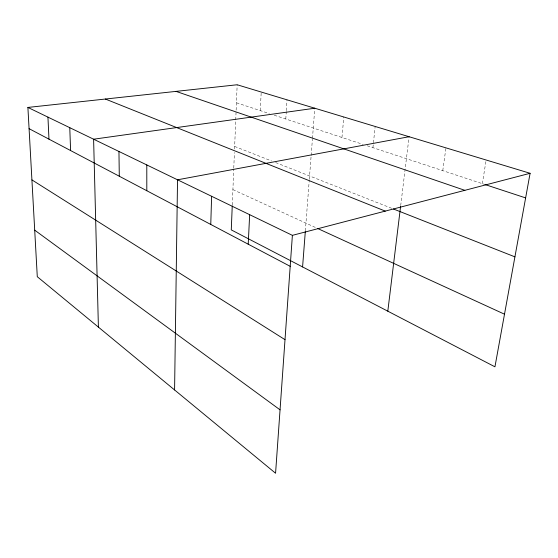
<?xml version="1.0" encoding="UTF-8"?>
<svg xmlns="http://www.w3.org/2000/svg" width="558" height="558" viewBox="0 0 558 558"><rect width="100%" height="100%" fill="white"/><g stroke="black" fill="none" stroke-linecap="round" stroke-linejoin="round"><path stroke-width="0.42" stroke-dasharray="2.79 2.09" d="M232.281 205.044L233.746 168.893M233.781 168.028L234.416 152.48M234.555 149.021L235.706 120.744M235.741 119.893L237.164 84.76M260.258 110.603L261.214 92.028M285.801 119.007L286.282 111.502M286.331 110.672L287.021 99.833M305.359 230.859L309.251 180.241M309.313 179.383L311.092 156.275M311.162 155.417L312.41 139.165M312.473 138.307L314.789 108.224M341.963 137.484L343.819 116.999M372.925 147.668L375.164 126.471M400.693 205.588L409.091 136.724M442.766 170.643L445.954 147.863M482.349 183.666L486.13 160.007M236.432 102.77L269.319 113.588M274.264 115.213L363.146 144.452M367.22 145.791L483.981 184.203M234.66 146.433L271.586 160.983M275.603 162.566L391.855 208.364M232.902 189.622L316.805 228.103"/><path stroke-width="0.84" d="M174.584 389.951L177.528 179.802L409.091 136.724M210.764 224.449L211.621 196.29M232.247 205.902L231.27 229.896L494.946 366.815L530.1 173.294L237.164 84.76L27.9 107.429L37.288 276.712L275.568 473.24L292.385 235.35L27.9 107.429M248.212 244.195L249.663 214.691M302.582 266.933L305.296 231.716M387.81 311.183L400.588 206.446M292.385 235.35L530.1 173.294M314.789 108.224L93.604 139.207L98.403 327.121M484.797 184.468L525.629 197.902M176.042 91.386L464.849 190.327M393.474 209.006L514.922 256.854M105.378 99.038L385.257 211.105M317.579 228.459L504.502 314.196M29.079 128.668L290.195 266.326M31.918 179.892L285.005 339.669M34.708 230.168L280.046 409.837M47.946 117.124L48.971 139.158M69.771 127.684L70.601 150.562M118.952 151.469L119.293 176.23M146.796 164.938L146.81 190.738"/></g></svg>
